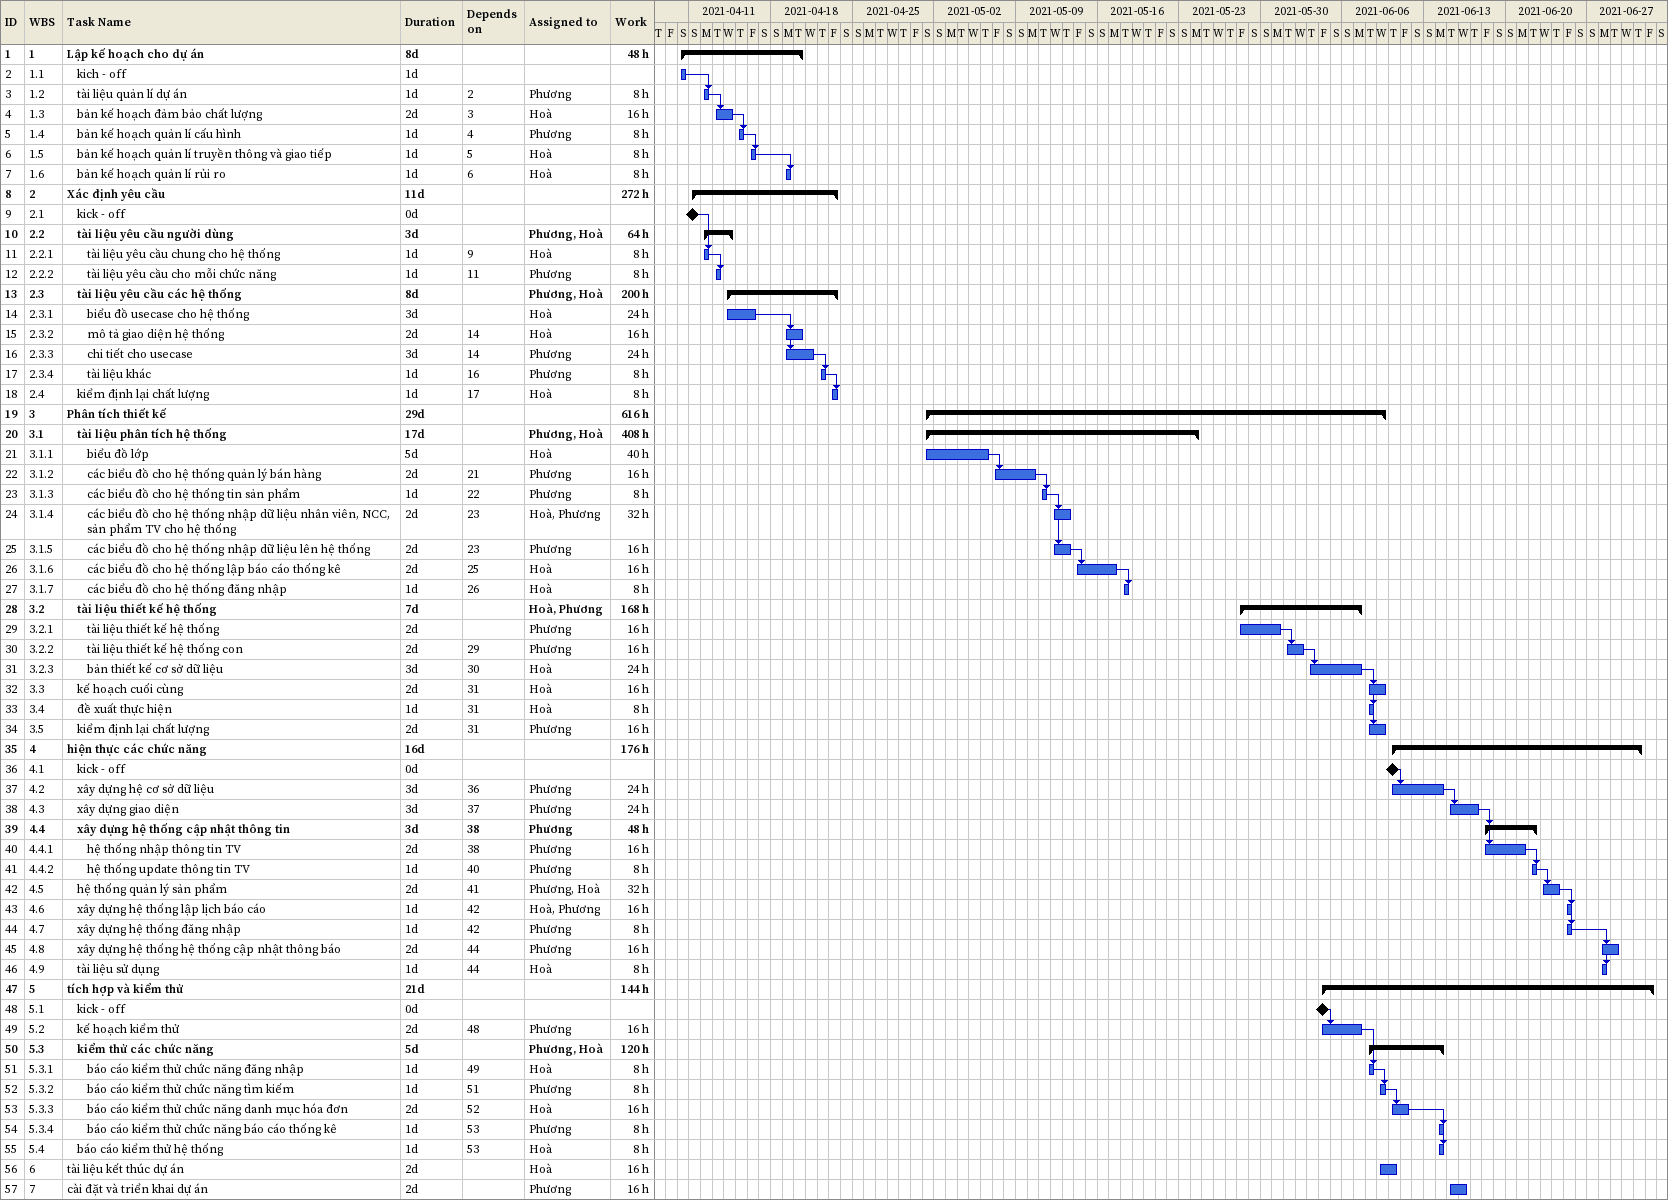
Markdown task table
| ID | WBS | Task | Duration | Start | Finish | Predecessors | Resources | Work (h) |
|---|---|---|---|---|---|---|---|---|
| 1 | 1 | **Lập kế hoạch cho dự án** | 8d | 2021-04-10 | 2021-04-20 |  |  | 48 |
| 2 | 1.1 | kich - off | 1d | 2021-04-10 | 2021-04-10 |  |  |  |
| 3 | 1.2 | tài liệu quản lí dự án | 1d | 2021-04-12 | 2021-04-12 | 2 | Phương | 8 |
| 4 | 1.3 | bản kế hoạch đảm bảo chất lượng | 2d | 2021-04-13 | 2021-04-14 | 3 | Hoà | 16 |
| 5 | 1.4 | bản kế hoạch quản lí cấu hình | 1d | 2021-04-15 | 2021-04-15 | 4 | Phương | 8 |
| 6 | 1.5 | bản kế hoạch quản lí truyền thông và giao tiếp | 1d | 2021-04-16 | 2021-04-16 | 5 | Hoà | 8 |
| 7 | 1.6 | bản kế hoạch quản lí rủi ro | 1d | 2021-04-19 | 2021-04-19 | 6 | Hoà | 8 |
| 8 | 2 | **Xác định yêu cầu** | 11d | 2021-04-11 | 2021-04-23 |  |  | 272 |
| 9 | 2.1 | kick - off | 0d | 2021-04-11 | 2021-04-11 |  |  |  |
| 10 | 2.2 | **tài liệu yêu cầu người dùng** | 3d | 2021-04-12 | 2021-04-14 |  | Phương, Hoà | 64 |
| 11 | 2.2.1 | tài liệu yêu cầu chung cho hệ thống | 1d | 2021-04-12 | 2021-04-12 | 9 | Hoà | 8 |
| 12 | 2.2.2 | tài liệu yêu cầu cho mỗi chức năng | 1d | 2021-04-13 | 2021-04-13 | 11 | Phương | 8 |
| 13 | 2.3 | **tài liệu yêu cầu các hệ thống** | 8d | 2021-04-14 | 2021-04-23 |  | Phương, Hoà | 200 |
| 14 | 2.3.1 | biểu đồ usecase cho hệ thống | 3d | 2021-04-14 | 2021-04-16 |  | Hoà | 24 |
| 15 | 2.3.2 | mô tả giao diện hệ thống | 2d | 2021-04-19 | 2021-04-20 | 14 | Hoà | 16 |
| 16 | 2.3.3 | chi tiết cho usecase | 3d | 2021-04-19 | 2021-04-21 | 14 | Phương | 24 |
| 17 | 2.3.4 | tài liệu khác | 1d | 2021-04-22 | 2021-04-22 | 16 | Phương | 8 |
| 18 | 2.4 | kiểm định lại chất lượng | 1d | 2021-04-23 | 2021-04-23 | 17 | Hoà | 8 |
| 19 | 3 | **Phân tích thiết kế** | 29d | 2021-05-01 | 2021-06-09 |  |  | 616 |
| 20 | 3.1 | **tài liệu phân tích hệ thống** | 17d | 2021-05-01 | 2021-05-24 |  | Phương, Hoà | 408 |
| 21 | 3.1.1 | biểu đồ lớp | 5d | 2021-05-01 | 2021-05-06 |  | Hoà | 40 |
| 22 | 3.1.2 | các biểu đồ cho hệ thống quản lý bán hàng | 2d | 2021-05-07 | 2021-05-10 | 21 | Phương | 16 |
| 23 | 3.1.3 | các biểu đồ cho hệ thống tin sản phẩm | 1d | 2021-05-11 | 2021-05-11 | 22 | Phương | 8 |
| 24 | 3.1.4 | các biểu đồ cho hệ thống nhập dữ liệu nhân viên, NCC, sản phẩm TV cho hệ thống | 2d | 2021-05-12 | 2021-05-13 | 23 | Hoà, Phương | 32 |
| 25 | 3.1.5 | các biểu đồ cho hệ thống nhập dữ liệu lên hệ thống | 2d | 2021-05-12 | 2021-05-13 | 23 | Phương | 16 |
| 26 | 3.1.6 | các biểu đồ cho hệ thống lập báo cáo thống kê | 2d | 2021-05-14 | 2021-05-17 | 25 | Hoà | 16 |
| 27 | 3.1.7 | các biểu đồ cho hệ thống đăng nhập | 1d | 2021-05-18 | 2021-05-18 | 26 | Hoà | 8 |
| 28 | 3.2 | **tài liệu thiết kế hệ thống** | 7d | 2021-05-28 | 2021-06-07 |  | Hoà, Phương | 168 |
| 29 | 3.2.1 | tài liệu thiết kế hệ thống | 2d | 2021-05-28 | 2021-05-31 |  | Phương | 16 |
| 30 | 3.2.2 | tài liệu thiết kế hệ thống con | 2d | 2021-06-01 | 2021-06-02 | 29 | Phương | 16 |
| 31 | 3.2.3 | bản thiết kế cơ sở dữ liệu | 3d | 2021-06-03 | 2021-06-07 | 30 | Hoà | 24 |
| 32 | 3.3 | kế hoạch cuối cùng | 2d | 2021-06-08 | 2021-06-09 | 31 | Hoà | 16 |
| 33 | 3.4 | đề xuất thực hiện | 1d | 2021-06-08 | 2021-06-08 | 31 | Hoà | 8 |
| 34 | 3.5 | kiểm định lại chất lượng | 2d | 2021-06-08 | 2021-06-09 | 31 | Phương | 16 |
| 35 | 4 | **hiện thực các chức năng** | 16d | 2021-06-10 | 2021-07-01 |  |  | 176 |
| 36 | 4.1 | kick - off | 0d | 2021-06-10 | 2021-06-10 |  |  |  |
| 37 | 4.2 | xây dựng hệ cơ sở dữ liệu | 3d | 2021-06-10 | 2021-06-14 | 36 | Phương | 24 |
| 38 | 4.3 | xây dựng giao diện | 3d | 2021-06-15 | 2021-06-17 | 37 | Phương | 24 |
| 39 | 4.4 | **xây dựng hệ thống cập nhật thông tin** | 3d | 2021-06-18 | 2021-06-22 | 38 | Phương | 48 |
| 40 | 4.4.1 | hệ thống nhập thông tin TV | 2d | 2021-06-18 | 2021-06-21 | 38 | Phương | 16 |
| 41 | 4.4.2 | hệ thống update thông tin TV | 1d | 2021-06-22 | 2021-06-22 | 40 | Phương | 8 |
| 42 | 4.5 | hệ thống quản lý sản phẩm | 2d | 2021-06-23 | 2021-06-24 | 41 | Phương, Hoà | 32 |
| 43 | 4.6 | xây dựng hệ thống lập lịch báo cáo | 1d | 2021-06-25 | 2021-06-25 | 42 | Hoà, Phương | 16 |
| 44 | 4.7 | xây dựng hệ thống đăng nhập | 1d | 2021-06-25 | 2021-06-25 | 42 | Phương | 8 |
| 45 | 4.8 | xây dựng hệ thống hệ thống cập nhật thông báo | 2d | 2021-06-28 | 2021-06-29 | 44 | Phương | 16 |
| 46 | 4.9 | tài liệu sử dụng | 1d | 2021-06-28 | 2021-06-28 | 44 | Hoà | 8 |
| 47 | 5 | **tích hợp và kiểm thử** | 21d | 2021-06-04 | 2021-07-02 |  |  | 144 |
| 48 | 5.1 | kick - off | 0d | 2021-06-04 | 2021-06-04 |  |  |  |
| 49 | 5.2 | kế hoạch kiểm thử | 2d | 2021-06-04 | 2021-06-07 | 48 | Phương | 16 |
| 50 | 5.3 | **kiểm thử các chức năng** | 5d | 2021-06-08 | 2021-06-14 |  | Phương, Hoà | 120 |
| 51 | 5.3.1 | báo cáo kiểm thử chức năng đăng nhập | 1d | 2021-06-08 | 2021-06-08 | 49 | Hoà | 8 |
| 52 | 5.3.2 | báo cáo kiểm thử chức năng tìm kiếm | 1d | 2021-06-09 | 2021-06-09 | 51 | Phương | 8 |
| 53 | 5.3.3 | báo cáo kiểm thử chức năng danh mục hóa đơn | 2d | 2021-06-10 | 2021-06-11 | 52 | Hoà | 16 |
| 54 | 5.3.4 | báo cáo kiểm thử chức năng báo cáo thống kê | 1d | 2021-06-14 | 2021-06-14 | 53 | Phương | 8 |
| 55 | 5.4 | báo cáo kiểm thử hệ thống | 1d | 2021-06-14 | 2021-06-14 | 53 | Hoà | 8 |
| 56 | 6 | tài liệu kết thúc dự án | 2d | 2021-06-09 | 2021-06-10 |  | Hoà | 16 |
| 57 | 7 | cài đặt và triển khai dự án | 2d | 2021-06-15 | 2021-06-16 |  | Phương | 16 |
